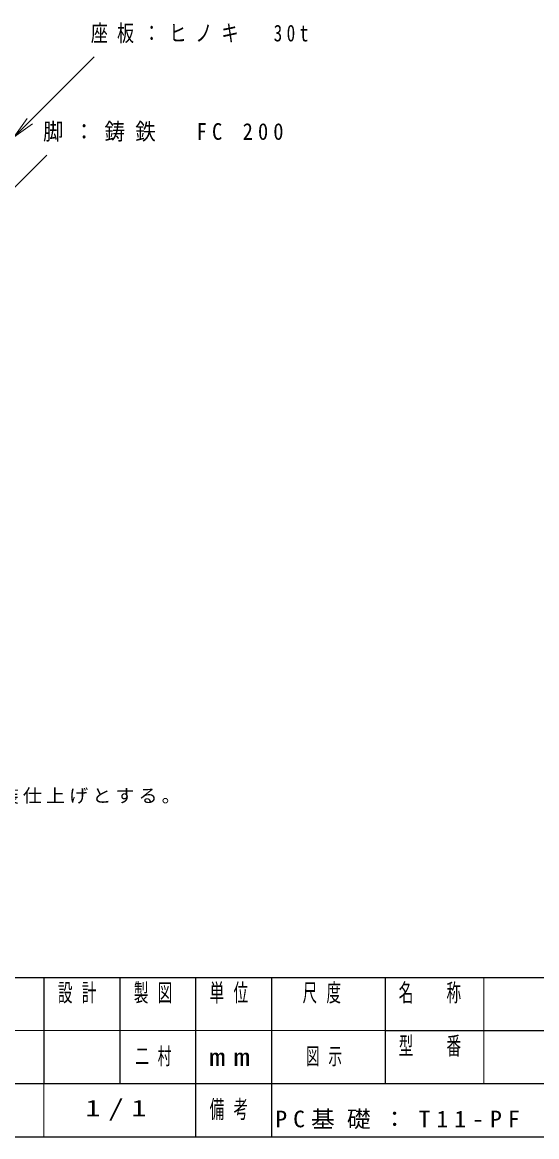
# Model space of a CAD drawing. Units: millimetres on the paper, scale 1:20. Extents: x -365 to 12, y -38 to 257.
# Drawn here: x -230.3 to -162.5, y 0 to 146.9 of the extents above; entities that cross this region are included whole.
import ezdxf

# ---------------------------------------------------------------- set-up
doc = ezdxf.new("R2010")
doc.units = ezdxf.units.MM
doc.layers.add('1_20', color=3, linetype='Continuous', lineweight=25)
doc.layers.add('99', color=7, linetype='Continuous', lineweight=13)
doc.layers.add('CLASS1', color=7, linetype='Continuous')
doc.styles.add('ＭＳ ゴシック', font='')
doc.styles.get('ＭＳ ゴシック').set_extended_font_data('MS Gothic')

# ---------------------------------------------------------------- blocks, each defined once
blk = doc.blocks.new('open_arrow')
at = {"color": 0, "linetype": 'Continuous', "lineweight": -2}
blk.add_lwpolyline([(7.5, 1.25), (0, 0), (7.5, -1.25)], dxfattribs=at)

msp = doc.modelspace()

# ---------------------------------------------------------------- linework, layer by layer
at = {"layer": '1_20', "color": 7, "lineweight": 13}
for p, q in [((-231.478, 131.79), (-220.872, 142.396)), ((-237.728, 118.807), (-227.122, 129.414))]:
    msp.add_line(p, q, dxfattribs=at)
at = {"layer": '99', "color": 20, "lineweight": 25}
for p, q in [((-365, 21), (0, 21)), ((-365, 0), (0, 0))]:
    msp.add_line(p, q, dxfattribs=at)
at = {"layer": '99', "color": 3, "lineweight": 25}
for p, q in [((-227.5, 21), (-227.5, 7)), ((-217.5, 21), (-217.5, 7)), ((-207.5, 21), (-207.5, 0)), ((-197.5, 21), (-197.5, 7)), ((-182.5, 21), (-182.5, 7)), ((-182.5, 14), (-70, 14)), ((-237.5, 7), (0, 7)), ((-197.5, 7), (-197.5, 0))]:
    msp.add_line(p, q, dxfattribs=at)
at = {"layer": '99'}
for p, q in [((-169.5, 21), (-169.5, 7)), ((-237.5, 14), (-182.5, 14)), ((-227.5, 7), (-227.5, 0))]:
    msp.add_line(p, q, dxfattribs=at)

# ---------------------------------------------------------------- block references
at = {"layer": '1_20', "color": 7, "lineweight": 13, "xscale": 0.4, "yscale": 0.4, "rotation": 45}
msp.add_blockref('open_arrow', (-231.478, 131.79), dxfattribs=at)

# ---------------------------------------------------------------- texts
at = {"layer": '1_20', "color": 7, "char_height": 2.199, "attachment_point": 4, "style": 'ＭＳ ゴシック'}
for s, insert in [('\\T1.53;\\W0.75;座板：ヒノキ\u300030t', (-221.304, 145.396)), ('\\T1.5;\\W0.9;脚：鋳鉄\u3000FC\\~200', (-227.604, 132.414))]:
    msp.add_mtext(s, dxfattribs=dict(at, insert=insert))
at = {"layer": '99', "style": 'ＭＳ ゴシック'}
for s, insert, char_height, attachment_point in [('\\T1.64;\\W0.6;設計', (-222.5, 20.167), 2.346, 2), ('\\T1.64;\\W0.6;製図', (-212.5, 20.167), 2.346, 2), ('\\T1.64;\\W0.6;単位', (-202.5, 20.167), 2.346, 2), ('\\T1.64;\\W0.6;尺度', (-190.25, 20.167), 2.346, 2), ('\\T1.64;\\W0.6;名\u3000称', (-176, 20.167), 2.346, 2), ('\\T1.64;\\W0.6;型\u3000番', (-176, 13.167), 2.346, 2), ('\\T1.64;\\W0.6;二村', (-212.5, 10.5), 2.199, 5), ('\\T1.64;\\W0.6;図示', (-190, 10.5), 2.199, 5), ('\\T1.5;\\W1.35;mm', (-202.5, 10.5), 2.346, 5), ('\\T1.5;\\W1.35;1/1', (-217.5, 3.5), 2.199, 5), ('\\T1.64;\\W0.6;備考', (-202.5, 3.5), 2.346, 5), ('\\T1.5;\\W1.05;PC基礎：T11-PF', (-197, 1), 2.199, 7)]:
    msp.add_mtext(s, dxfattribs=dict(at, insert=insert, char_height=char_height, attachment_point=attachment_point))
at = {"layer": 'CLASS1', "insert": (-361.422, 43.616), "char_height": 1.76, "attachment_point": 7, "style": 'ＭＳ ゴシック'}
msp.add_mtext('\\T1.21;\\W1.05;木材は、ヒノキ(一等材)とし、カンナ・ペーパーがけの上、木材保護着色塗料（メイプル）塗装仕上げとする。', dxfattribs=at)

doc.saveas('drawing.dxf')
